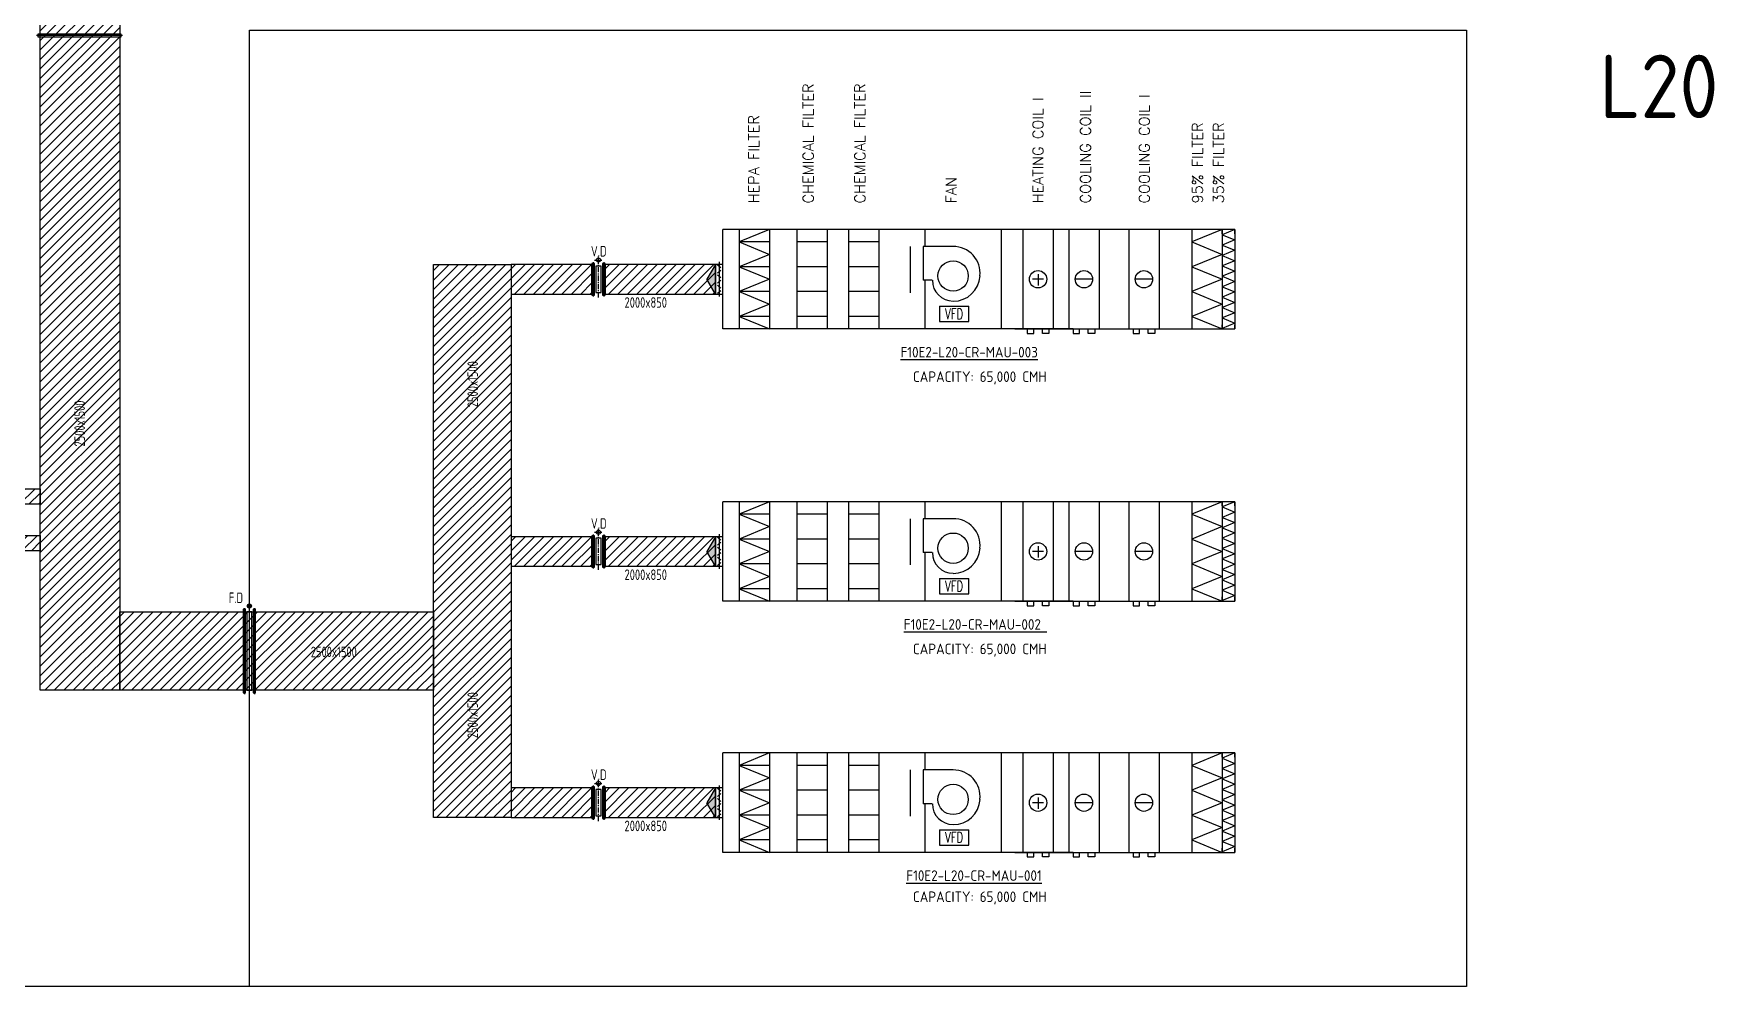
# Model space of a CAD drawing. Header units: millimetres. Extents: x 108 to 3316, y 96 to 2090.
# Drawn here: x 416 to 813.7, y 107.1 to 332.7 of the extents above; entities that cross this region are included whole.
import ezdxf
from ezdxf.enums import TextEntityAlignment as Align

# ---------------------------------------------------------------- set-up
doc = ezdxf.new("R2010")
doc.units = ezdxf.units.MM
doc.linetypes.add('CENTER', pattern=[2, 1.25, -0.25, 0.25, -0.25])
for name, color, linetype in [('A-DETL-01', 1, 'Continuous'), ('DETL-TXT', 4, 'Continuous'), ('M-CEQPM-MAU', 22, 'Continuous'), ('M-CMDUCT-LINE', 15, 'Continuous'), ('M-CMDUCT-TEXT', 3, 'Continuous'), ('M-EQPM-TXT', 4, 'Continuous'), ('M-FM-LINE3', 3, 'Continuous'), ('M-HVAC-CMDUCT', 150, 'Continuous'), ('M-HVAC-DAPR', 2, 'Continuous'), ('U-EX-TXT', 4, 'Continuous')]:
    doc.layers.add(name, color=color, linetype=linetype)
doc.styles.add('AA-TXT', font='isocp.shx', dxfattribs={"bigfont": 'chineset.shx'})
doc.styles.add('STDTEXT', font='simplex.shx', dxfattribs={"bigfont": 'china.shx'})

msp = doc.modelspace()

# ---------------------------------------------------------------- hatches: boundary and pattern name
at = {"layer": 'M-CMDUCT-LINE'}
h = msp.add_hatch(dxfattribs=at)
h.set_pattern_fill('ANSI31', color=256, scale=0.5, style=0)
h.set_pattern_definition([(45, (-40636.9187, -81989.9714), (-1.122532015, 1.122532015), [])])
h.paths.add_polyline_path([(417.57, 177.17), (436.36, 177.17), (436.36, 777.56), (429.63, 783.39), (417.57, 769.62)])
h = msp.add_hatch(dxfattribs=at)
h.set_pattern_fill('ANSI31', color=256, scale=0.5, style=0)
h.set_pattern_definition([(45, (-40544.3328, -82181.8418), (-1.122532015, 1.122532015), [])])
h.paths.add_polyline_path([(528.95, 278), (528.95, 147.06), (510.57, 147.06), (510.57, 278)])
h = msp.add_hatch(dxfattribs=at)
h.set_pattern_fill('ANSI31', color=256, scale=0.5, style=0)
h.set_pattern_definition([(45, (1226.139, 98.5468), (-1.122532, 1.122532), [])])
h.paths.add_polyline_path([(548.09, 278), (528.95, 278), (528.95, 271), (548.09, 271)])
h = msp.add_hatch(dxfattribs=at)
h.set_pattern_fill('ANSI31', color=256, scale=0.5, style=0)
h.set_pattern_definition([(45, (1248.3996, 98.5468), (-1.122532, 1.122532), [])])
h.paths.add_polyline_path([(577.3, 278), (551.21, 278), (551.21, 271), (577.3, 271)])
h = msp.add_hatch(dxfattribs=at)
h.set_pattern_fill('ANSI31', color=256, scale=0.5, style=0)
h.set_pattern_definition([(45, (1068.7236, 57.8346), (-1.122532, 1.122532), [])])
h.paths.add_polyline_path([(237.13, 224.88), (417.57, 224.88), (417.57, 221.21), (237.13, 221.21)])
h = msp.add_hatch(dxfattribs=at)
h.set_pattern_fill('ANSI31', color=256, scale=0.5, style=0)
h.set_pattern_definition([(45, (1089.4905, 46.8016), (-1.122532, 1.122532), [])])
h.paths.add_polyline_path([(272.62, 213.85), (417.57, 213.85), (417.57, 210.18), (272.62, 210.18)])
h = msp.add_hatch(dxfattribs=at)
h.set_pattern_fill('ANSI31', color=256, scale=0.5, style=0)
h.set_pattern_definition([(45, (1226.139, 34.0906), (-1.122532, 1.122532), [])])
h.paths.add_polyline_path([(548.09, 213.54), (528.95, 213.54), (528.95, 206.54), (548.09, 206.54)])
h = msp.add_hatch(dxfattribs=at)
h.set_pattern_fill('ANSI31', color=256, scale=0.5, style=0)
h.set_pattern_definition([(45, (1248.3996, 34.0906), (-1.122532, 1.122532), [])])
h.paths.add_polyline_path([(577.3, 213.54), (551.21, 213.54), (551.21, 206.54), (577.3, 206.54)])
h = msp.add_hatch(dxfattribs=at)
h.set_pattern_fill('ANSI31', color=256, scale=0.5, style=0)
h.set_pattern_definition([(45, (1225.3194, 4.7195), (-1.122532, 1.122532), [])])
h.paths.add_polyline_path([(436.36, 195.77), (510.57, 195.77), (510.57, 177.17), (436.36, 177.17)])
h = msp.add_hatch(dxfattribs=at)
h.set_pattern_fill('ANSI31', color=256, scale=0.5, style=0)
h.set_pattern_definition([(45, (1226.139, -25.3925), (-1.122532, 1.122532), [])])
h.paths.add_polyline_path([(548.09, 154.06), (528.95, 154.06), (528.95, 147.06), (548.09, 147.06)])
h = msp.add_hatch(dxfattribs=at)
h.set_pattern_fill('ANSI31', color=256, scale=0.5, style=0)
h.set_pattern_definition([(45, (1248.3996, -25.3925), (-1.122532, 1.122532), [])])
h.paths.add_polyline_path([(577.3, 154.06), (551.21, 154.06), (551.21, 147.06), (577.3, 147.06)])
at = {"layer": 'M-FM-LINE3', "linetype": 'Continuous'}
h = msp.add_hatch(color=256, dxfattribs=at)
edge = h.paths.add_edge_path()
edge.add_arc((467.04, 197.13), 0.472, 0, 360)
at = {"layer": 'M-HVAC-CMDUCT', "ltscale": 0.1}
for points in [[(577.3, 271), (575.28, 274.5), (577.3, 278)], [(577.3, 206.54), (575.28, 210.04), (577.3, 213.54)], [(577.3, 147.06), (575.28, 150.56), (577.3, 154.06)]]:
    msp.add_hatch(color=256, dxfattribs=at).paths.add_polyline_path(points)
at = {"layer": 'M-HVAC-CMDUCT'}
for points in [[(577.3, 271), (575.28, 274.5), (577.3, 278)], [(577.3, 206.54), (575.28, 210.04), (577.3, 213.54)], [(577.3, 147.06), (575.28, 150.56), (577.3, 154.06)]]:
    msp.add_hatch(color=256, dxfattribs=at).paths.add_polyline_path(points)

# ---------------------------------------------------------------- linework, layer by layer
at = {"layer": 'A-DETL-01', "color": 252}
msp.add_lwpolyline([(467.04, 333.45), (755.01, 333.45), (755.01, 107.06), (467.04, 107.06)], close=True, dxfattribs=at)
msp.add_lwpolyline([(467.04, 107.06), (365.85, 107.06)], dxfattribs=at)
at = {"layer": 'M-CEQPM-MAU', "color": 3, "ltscale": 0.1}
for p, q in [((700.24, 286.28), (579.1, 286.28)), ((579.1, 262.72), (579.1, 286.28)), ((582.96, 286.28), (582.96, 262.72)), ((590.13, 286.28), (582.96, 283.33)), ((582.96, 283.33), (590.13, 280.39)), ((590.13, 283.33), (582.96, 283.33)), ((590.13, 286.28), (590.13, 262.72)), ((596.61, 286.28), (596.61, 262.72)), ((603.78, 283.33), (596.61, 283.33)), ((603.78, 286.28), (603.78, 262.72)), ((608.78, 286.28), (608.78, 262.72)), ((615.95, 283.33), (608.78, 283.33)), ((615.95, 286.28), (615.95, 262.72)), ((626.94, 282.25), (626.94, 286.28)), ((644.94, 286.28), (644.94, 262.72)), ((650.07, 286.28), (650.07, 262.72)), ((657.24, 286.28), (657.24, 262.72)), ((660.94, 286.28), (660.94, 262.72)), ((668.1, 286.28), (668.1, 262.72)), ((675.12, 286.28), (675.12, 262.72)), ((682.29, 286.28), (682.29, 262.72)), ((690.07, 286.28), (690.07, 262.72)), ((697.24, 286.28), (690.07, 283.33)), ((690.07, 283.33), (697.24, 280.39)), ((697.24, 285.28), (697.24, 286.28)), ((697.24, 286.28), (697.24, 262.72)), ((700.24, 286.28), (697.24, 285.04)), ((697.24, 285.28), (697.24, 263.72)), ((697.24, 285.04), (700.24, 283.81)), ((700.24, 283.81), (697.24, 282.58)), ((697.24, 282.58), (700.24, 281.35)), ((700.24, 286.28), (700.24, 262.72)), ((700.24, 285.28), (700.24, 286.28)), ((700.24, 286.28), (700.24, 262.72)), ((700.24, 285.28), (700.24, 263.72)), ((590.13, 280.39), (582.96, 277.44)), ((623.44, 271.29), (623.44, 282.25)), ((626.46, 282.25), (626.46, 274.25)), ((633.56, 282.25), (626.46, 282.25)), ((697.24, 280.39), (690.07, 277.44)), ((700.24, 281.35), (697.24, 280.11)), ((697.24, 280.11), (700.24, 278.88)), ((700.24, 278.88), (697.24, 277.65)), ((582.96, 277.44), (590.13, 274.5)), ((590.13, 277.44), (582.96, 277.44)), ((590.13, 274.5), (582.96, 271.56)), ((603.78, 277.44), (596.61, 277.44)), ((615.95, 277.44), (608.78, 277.44)), ((654.98, 274.5), (652.31, 274.5)), ((666.57, 274.5), (662.47, 274.5)), ((680.75, 274.5), (676.65, 274.5)), ((690.07, 277.44), (697.24, 274.5)), ((697.24, 274.5), (690.07, 271.56)), ((697.24, 277.65), (700.24, 276.42)), ((700.24, 276.42), (697.24, 275.19)), ((697.24, 275.19), (700.24, 273.95)), ((590.13, 271.56), (582.96, 271.56)), ((582.96, 271.56), (590.13, 268.61)), ((603.78, 271.56), (596.61, 271.56)), ((615.95, 271.56), (608.78, 271.56)), ((628.63, 274.25), (626.46, 274.25)), ((626.94, 262.72), (626.94, 274.25)), ((690.07, 271.56), (697.24, 268.61)), ((700.24, 273.95), (697.24, 272.72)), ((697.24, 272.72), (700.24, 271.49)), ((700.24, 271.49), (697.24, 270.26)), ((590.13, 268.61), (582.96, 265.67)), ((630.3, 268.09), (637.3, 268.09)), ((630.3, 268.09), (630.3, 264.48)), ((637.3, 264.48), (637.3, 268.09)), ((697.24, 268.61), (690.07, 265.67)), ((697.24, 270.26), (700.24, 269.03)), ((700.24, 269.03), (697.24, 267.79)), ((697.24, 267.79), (700.24, 266.56)), ((700.24, 266.56), (697.24, 265.33)), ((661.96, 262.72), (579.1, 262.72)), ((582.96, 265.67), (590.13, 262.72)), ((590.13, 265.67), (582.96, 265.67)), ((603.78, 265.67), (596.61, 265.67)), ((615.95, 265.67), (608.78, 265.67)), ((630.3, 264.48), (637.3, 264.48)), ((648.19, 262.72), (675.04, 262.72)), ((651.09, 262.72), (651.09, 261.64)), ((652.63, 262.72), (654.68, 262.72)), ((652.63, 261.64), (652.63, 262.72)), ((654.68, 261.64), (654.68, 262.72)), ((656.21, 262.72), (656.21, 261.64)), ((661.96, 262.72), (661.96, 261.64)), ((663.5, 262.72), (665.54, 262.72)), ((663.5, 261.64), (663.5, 262.72)), ((665.54, 261.64), (665.54, 262.72)), ((667.08, 262.72), (667.08, 261.64)), ((675.04, 262.72), (700.24, 262.72)), ((676.14, 262.72), (676.14, 261.64)), ((677.68, 262.72), (679.73, 262.72)), ((677.68, 261.64), (677.68, 262.72)), ((679.73, 261.64), (679.73, 262.72)), ((681.26, 262.72), (681.26, 261.64)), ((690.07, 265.67), (697.24, 262.72)), ((697.24, 265.33), (700.24, 264.1)), ((700.24, 264.1), (697.24, 262.86)), ((697.24, 262.72), (697.24, 263.72)), ((697.24, 262.86), (697.58, 262.72)), ((700.24, 262.72), (700.24, 263.72)), ((651.09, 261.64), (652.63, 261.64)), ((656.21, 261.64), (654.68, 261.64)), ((661.96, 261.64), (663.5, 261.64)), ((667.08, 261.64), (665.54, 261.64)), ((676.14, 261.64), (677.68, 261.64)), ((681.26, 261.64), (679.73, 261.64))]:
    msp.add_line(p, q, dxfattribs=at)
at = {"layer": 'M-CEQPM-MAU', "ltscale": 0.1}
for p, q in [((700.24, 221.82), (579.1, 221.82)), ((579.1, 198.27), (579.1, 221.82)), ((582.96, 221.82), (582.96, 198.27)), ((590.13, 221.82), (582.96, 218.87)), ((582.96, 218.87), (590.13, 215.93)), ((590.13, 218.87), (582.96, 218.87)), ((590.13, 221.82), (590.13, 198.27)), ((596.61, 221.82), (596.61, 198.27)), ((603.78, 218.87), (596.61, 218.87)), ((603.78, 221.82), (603.78, 198.27)), ((608.78, 221.82), (608.78, 198.27)), ((615.95, 218.87), (608.78, 218.87)), ((615.95, 221.82), (615.95, 198.27)), ((626.94, 217.79), (626.94, 221.82)), ((644.94, 221.82), (644.94, 198.27)), ((650.07, 221.82), (650.07, 198.27)), ((657.24, 221.82), (657.24, 198.27)), ((660.94, 221.82), (660.94, 198.27)), ((668.1, 221.82), (668.1, 198.27)), ((675.12, 221.82), (675.12, 198.27)), ((682.29, 221.82), (682.29, 198.27)), ((690.07, 221.82), (690.07, 198.27)), ((697.24, 221.82), (690.07, 218.87)), ((690.07, 218.87), (697.24, 215.93)), ((697.24, 220.82), (697.24, 221.82)), ((697.24, 221.82), (697.24, 198.27)), ((700.24, 221.82), (697.24, 220.59)), ((697.24, 220.82), (697.24, 199.27)), ((697.24, 220.59), (700.24, 219.35)), ((700.24, 219.35), (697.24, 218.12)), ((700.24, 221.82), (700.24, 198.27)), ((700.24, 220.82), (700.24, 221.82)), ((700.24, 221.82), (700.24, 198.27)), ((700.24, 220.82), (700.24, 199.27)), ((590.13, 215.93), (582.96, 212.99)), ((623.44, 206.84), (623.44, 217.79)), ((626.46, 217.79), (626.46, 209.79)), ((633.56, 217.79), (626.46, 217.79)), ((697.24, 215.93), (690.07, 212.99)), ((697.24, 218.12), (700.24, 216.89)), ((700.24, 216.89), (697.24, 215.66)), ((697.24, 215.66), (700.24, 214.43)), ((582.96, 212.99), (590.13, 210.04)), ((590.13, 212.99), (582.96, 212.99)), ((603.78, 212.99), (596.61, 212.99)), ((615.95, 212.99), (608.78, 212.99)), ((690.07, 212.99), (697.24, 210.04)), ((700.24, 214.43), (697.24, 213.19)), ((697.24, 213.19), (700.24, 211.96)), ((700.24, 211.96), (697.24, 210.73)), ((590.13, 210.04), (582.96, 207.1)), ((590.13, 207.1), (582.96, 207.1)), ((582.96, 207.1), (590.13, 204.15)), ((603.78, 207.1), (596.61, 207.1)), ((615.95, 207.1), (608.78, 207.1)), ((628.63, 209.79), (626.46, 209.79)), ((626.94, 198.27), (626.94, 209.79)), ((654.98, 210.04), (652.31, 210.04)), ((666.57, 210.04), (662.47, 210.04)), ((680.75, 210.04), (676.65, 210.04)), ((697.24, 210.04), (690.07, 207.1)), ((690.07, 207.1), (697.24, 204.15)), ((697.24, 210.73), (700.24, 209.5)), ((700.24, 209.5), (697.24, 208.27)), ((697.24, 208.27), (700.24, 207.03)), ((700.24, 207.03), (697.24, 205.8)), ((590.13, 204.15), (582.96, 201.21)), ((630.3, 203.64), (637.3, 203.64)), ((630.3, 203.64), (630.3, 200.02)), ((637.3, 200.02), (637.3, 203.64)), ((697.24, 204.15), (690.07, 201.21)), ((697.24, 205.8), (700.24, 204.57)), ((700.24, 204.57), (697.24, 203.34)), ((697.24, 203.34), (700.24, 202.1)), ((582.96, 201.21), (590.13, 198.27)), ((590.13, 201.21), (582.96, 201.21)), ((603.78, 201.21), (596.61, 201.21)), ((615.95, 201.21), (608.78, 201.21)), ((630.3, 200.02), (637.3, 200.02)), ((690.07, 201.21), (697.24, 198.27)), ((700.24, 202.1), (697.24, 200.87)), ((697.24, 200.87), (700.24, 199.64)), ((700.24, 199.64), (697.24, 198.41)), ((697.24, 198.27), (697.24, 199.27)), ((700.24, 198.27), (700.24, 199.27)), ((661.96, 198.27), (579.1, 198.27)), ((648.19, 198.27), (675.04, 198.27)), ((651.09, 198.27), (651.09, 197.18)), ((651.09, 197.18), (652.63, 197.18)), ((652.63, 198.27), (654.68, 198.27)), ((652.63, 197.18), (652.63, 198.27)), ((654.68, 197.18), (654.68, 198.27)), ((656.21, 197.18), (654.68, 197.18)), ((656.21, 198.27), (656.21, 197.18)), ((661.96, 198.27), (661.96, 197.18)), ((661.96, 197.18), (663.5, 197.18)), ((663.5, 198.27), (665.54, 198.27)), ((663.5, 197.18), (663.5, 198.27)), ((665.54, 197.18), (665.54, 198.27)), ((667.08, 197.18), (665.54, 197.18)), ((667.08, 198.27), (667.08, 197.18)), ((675.04, 198.27), (700.24, 198.27)), ((676.14, 198.27), (676.14, 197.18)), ((676.14, 197.18), (677.68, 197.18)), ((677.68, 198.27), (679.73, 198.27)), ((677.68, 197.18), (677.68, 198.27)), ((679.73, 197.18), (679.73, 198.27)), ((681.26, 197.18), (679.73, 197.18)), ((681.26, 198.27), (681.26, 197.18)), ((697.24, 198.41), (697.58, 198.27)), ((700.24, 162.34), (579.1, 162.34)), ((579.1, 138.78), (579.1, 162.34)), ((582.96, 162.34), (582.96, 138.78)), ((590.13, 162.34), (582.96, 159.39)), ((582.96, 159.39), (590.13, 156.45)), ((590.13, 159.39), (582.96, 159.39)), ((590.13, 162.34), (590.13, 138.78)), ((596.61, 162.34), (596.61, 138.78)), ((603.78, 159.39), (596.61, 159.39)), ((603.78, 162.34), (603.78, 138.78)), ((608.78, 162.34), (608.78, 138.78)), ((615.95, 159.39), (608.78, 159.39)), ((615.95, 162.34), (615.95, 138.78)), ((626.94, 158.31), (626.94, 162.34)), ((644.94, 162.34), (644.94, 138.78)), ((650.07, 162.34), (650.07, 138.78)), ((657.24, 162.34), (657.24, 138.78)), ((660.94, 162.34), (660.94, 138.78)), ((668.1, 162.34), (668.1, 138.78)), ((675.12, 162.34), (675.12, 138.78)), ((682.29, 162.34), (682.29, 138.78)), ((690.07, 162.34), (690.07, 138.78)), ((697.24, 162.34), (690.07, 159.39)), ((690.07, 159.39), (697.24, 156.45)), ((697.24, 161.34), (697.24, 162.34)), ((697.24, 162.34), (697.24, 138.78)), ((700.24, 162.34), (697.24, 161.1)), ((697.24, 161.34), (697.24, 139.78)), ((697.24, 161.1), (700.24, 159.87)), ((700.24, 159.87), (697.24, 158.64)), ((700.24, 162.34), (700.24, 138.78)), ((700.24, 161.34), (700.24, 162.34)), ((700.24, 162.34), (700.24, 138.78)), ((700.24, 161.34), (700.24, 139.78)), ((590.13, 156.45), (582.96, 153.5)), ((623.44, 147.35), (623.44, 158.31)), ((626.46, 158.31), (626.46, 150.31)), ((633.56, 158.31), (626.46, 158.31)), ((697.24, 156.45), (690.07, 153.5)), ((697.24, 158.64), (700.24, 157.41)), ((700.24, 157.41), (697.24, 156.18)), ((697.24, 156.18), (700.24, 154.94)), ((582.96, 153.5), (590.13, 150.56)), ((590.13, 153.5), (582.96, 153.5)), ((603.78, 153.5), (596.61, 153.5)), ((615.95, 153.5), (608.78, 153.5)), ((690.07, 153.5), (697.24, 150.56)), ((700.24, 154.94), (697.24, 153.71)), ((697.24, 153.71), (700.24, 152.48)), ((700.24, 152.48), (697.24, 151.25)), ((697.24, 151.25), (700.24, 150.01)), ((590.13, 150.56), (582.96, 147.62)), ((590.13, 147.62), (582.96, 147.62)), ((582.96, 147.62), (590.13, 144.67)), ((603.78, 147.62), (596.61, 147.62)), ((615.95, 147.62), (608.78, 147.62)), ((628.63, 150.31), (626.46, 150.31)), ((626.94, 138.78), (626.94, 150.31)), ((654.98, 150.56), (652.31, 150.56)), ((666.57, 150.56), (662.47, 150.56)), ((680.75, 150.56), (676.65, 150.56)), ((697.24, 150.56), (690.07, 147.62)), ((690.07, 147.62), (697.24, 144.67)), ((700.24, 150.01), (697.24, 148.78)), ((697.24, 148.78), (700.24, 147.55)), ((700.24, 147.55), (697.24, 146.32)), ((590.13, 144.67), (582.96, 141.73)), ((630.3, 144.15), (637.3, 144.15)), ((630.3, 144.15), (630.3, 140.54)), ((637.3, 140.54), (637.3, 144.15)), ((697.24, 144.67), (690.07, 141.73)), ((697.24, 146.32), (700.24, 145.09)), ((700.24, 145.09), (697.24, 143.85)), ((697.24, 143.85), (700.24, 142.62)), ((582.96, 141.73), (590.13, 138.78)), ((590.13, 141.73), (582.96, 141.73)), ((603.78, 141.73), (596.61, 141.73)), ((615.95, 141.73), (608.78, 141.73)), ((630.3, 140.54), (637.3, 140.54)), ((690.07, 141.73), (697.24, 138.78)), ((700.24, 142.62), (697.24, 141.39)), ((697.24, 141.39), (700.24, 140.16)), ((700.24, 140.16), (697.24, 138.93)), ((697.24, 138.78), (697.24, 139.78)), ((700.24, 138.78), (700.24, 139.78)), ((661.96, 138.78), (579.1, 138.78)), ((648.19, 138.78), (675.04, 138.78)), ((651.09, 138.78), (651.09, 137.7)), ((651.09, 137.7), (652.63, 137.7)), ((652.63, 138.78), (654.68, 138.78)), ((652.63, 137.7), (652.63, 138.78)), ((654.68, 137.7), (654.68, 138.78)), ((656.21, 137.7), (654.68, 137.7)), ((656.21, 138.78), (656.21, 137.7)), ((661.96, 138.78), (661.96, 137.7)), ((661.96, 137.7), (663.5, 137.7)), ((663.5, 138.78), (665.54, 138.78)), ((663.5, 137.7), (663.5, 138.78)), ((665.54, 137.7), (665.54, 138.78)), ((667.08, 137.7), (665.54, 137.7)), ((667.08, 138.78), (667.08, 137.7)), ((675.04, 138.78), (700.24, 138.78)), ((676.14, 138.78), (676.14, 137.7)), ((676.14, 137.7), (677.68, 137.7)), ((677.68, 138.78), (679.73, 138.78)), ((677.68, 137.7), (677.68, 138.78)), ((679.73, 137.7), (679.73, 138.78)), ((681.26, 137.7), (679.73, 137.7)), ((681.26, 138.78), (681.26, 137.7)), ((697.24, 138.93), (697.58, 138.78))]:
    msp.add_line(p, q, dxfattribs=at)
at = {"layer": 'M-CEQPM-MAU', "color": 3}
msp.add_lwpolyline([(653.65, 275.72), (653.65, 273.04)], dxfattribs=at)
at = {"layer": 'M-CEQPM-MAU'}
for points in [[(653.65, 211.26), (653.65, 208.58)], [(653.65, 151.78), (653.65, 149.1)]]:
    msp.add_lwpolyline(points, dxfattribs=at)
at = {"layer": 'M-CEQPM-MAU', "color": 3, "ltscale": 0.1}
for centre, radius in [((633.56, 275.27), 3.59), ((653.65, 274.5), 2.05), ((664.52, 274.5), 2.05), ((678.7, 274.5), 2.05)]:
    msp.add_circle(centre, radius, dxfattribs=at)
at = {"layer": 'M-CEQPM-MAU', "ltscale": 0.1}
for centre, radius in [((633.56, 210.82), 3.59), ((653.65, 210.04), 2.05), ((664.52, 210.04), 2.05), ((678.7, 210.04), 2.05), ((633.56, 151.33), 3.59), ((653.65, 150.56), 2.05), ((664.52, 150.56), 2.05), ((678.7, 150.56), 2.05)]:
    msp.add_circle(centre, radius, dxfattribs=at)
at = {"layer": 'M-CEQPM-MAU', "color": 3, "ltscale": 0.1}
for centre, radius, start, end in [((633.66, 275.96), 6.29, 353.7563, 90.9586), ((633.66, 275.59), 6.27, 269.0709, 357.1108), ((633.56, 274.25), 4.92, 180, 270)]:
    msp.add_arc(centre, radius, start, end, dxfattribs=at)
at = {"layer": 'M-CEQPM-MAU', "ltscale": 0.1}
for centre, radius, start, end in [((633.66, 211.5), 6.29, 353.7563, 90.9586), ((633.66, 211.13), 6.27, 269.0709, 357.1108), ((633.56, 209.79), 4.92, 180, 270), ((633.66, 152.02), 6.29, 353.7563, 90.9586), ((633.66, 151.65), 6.27, 269.0709, 357.1108), ((633.56, 150.31), 4.92, 180, 270)]:
    msp.add_arc(centre, radius, start, end, dxfattribs=at)
at = {"layer": 'M-FM-LINE3'}
for p, q in [((437.03, 332.22), (416.66, 332.22)), ((548.4, 278.55), (548.4, 270.45)), ((550.9, 278.55), (550.9, 270.45)), ((548.4, 214.09), (548.4, 205.99)), ((550.9, 214.09), (550.9, 205.99)), ((465.86, 196.65), (465.86, 176.29)), ((468.22, 196.65), (468.22, 176.29)), ((548.4, 154.61), (548.4, 146.51)), ((550.9, 154.61), (550.9, 146.51))]:
    msp.add_line(p, q, dxfattribs=at)
at = {"layer": 'M-FM-LINE3', "linetype": 'CENTER'}
for p, q in [((548.72, 279.05), (550.58, 279.05)), ((549.65, 270.14), (549.65, 279.98)), ((549.65, 205.68), (549.65, 215.52)), ((548.72, 214.59), (550.58, 214.59)), ((467.04, 175.99), (467.04, 196.65)), ((548.72, 155.11), (550.58, 155.11)), ((549.65, 146.2), (549.65, 156.04))]:
    msp.add_line(p, q, dxfattribs=at)
at = {"layer": 'M-FM-LINE3'}
for points in [[(436.74, 331.93), (436.74, 332.52), (416.96, 332.52), (416.96, 331.93)], [(548.72, 278.24), (548.09, 278.24), (548.09, 270.76), (548.72, 270.76)], [(550.27, 277.61), (549.03, 277.61), (549.03, 271.38), (550.27, 271.38)], [(551.21, 278.24), (550.58, 278.24), (550.58, 270.76), (551.21, 270.76)], [(548.72, 213.78), (548.09, 213.78), (548.09, 206.31), (548.72, 206.31)], [(550.27, 213.16), (549.03, 213.16), (549.03, 206.93), (550.27, 206.93)], [(551.21, 213.78), (550.58, 213.78), (550.58, 206.31), (551.21, 206.31)], [(466.16, 196.36), (465.57, 196.36), (465.57, 176.58), (466.16, 176.58)], [(467.63, 195.77), (466.45, 195.77), (466.45, 177.17), (467.63, 177.17)], [(468.52, 196.36), (467.93, 196.36), (467.93, 176.58), (468.52, 176.58)], [(548.72, 154.3), (548.09, 154.3), (548.09, 146.82), (548.72, 146.82)], [(550.27, 153.67), (549.03, 153.67), (549.03, 147.45), (550.27, 147.45)], [(551.21, 154.3), (550.58, 154.3), (550.58, 146.82), (551.21, 146.82)]]:
    msp.add_lwpolyline(points, close=True, dxfattribs=at)
for centre, radius in [((549.65, 279.05), 0.498), ((549.65, 214.59), 0.498), ((467.04, 197.13), 0.472), ((549.65, 155.11), 0.498)]:
    msp.add_circle(centre, radius, dxfattribs=at)
at = {"layer": 'M-HVAC-CMDUCT', "ltscale": 0.1}
for p, q in [((577.3, 278), (575.28, 274.5)), ((577.3, 271), (575.28, 274.5)), ((577.3, 213.54), (575.28, 210.04)), ((577.3, 206.54), (577.3, 213.54)), ((577.3, 213.54), (577.3, 206.54)), ((577.3, 206.54), (575.28, 210.04)), ((577.3, 154.06), (575.28, 150.56)), ((577.3, 147.06), (577.3, 154.06)), ((577.3, 154.06), (577.3, 147.06)), ((577.3, 147.06), (575.28, 150.56))]:
    msp.add_line(p, q, dxfattribs=at)
at = {"layer": 'M-HVAC-CMDUCT'}
for p, q in [((577.3, 278), (575.28, 274.5)), ((577.3, 271), (575.28, 274.5)), ((577.3, 213.54), (575.28, 210.04)), ((577.3, 206.54), (577.3, 213.54)), ((577.3, 206.54), (575.28, 210.04)), ((577.3, 154.06), (575.28, 150.56)), ((577.3, 147.06), (577.3, 154.06)), ((577.3, 147.06), (575.28, 150.56))]:
    msp.add_line(p, q, dxfattribs=at)
msp.add_lwpolyline([(436.36, 777.56), (436.36, 177.17), (417.57, 177.17), (417.57, 769.62)], dxfattribs=at)
for points in [[(528.95, 278), (528.95, 147.06), (510.57, 147.06), (510.57, 278)], [(548.09, 278), (528.95, 278), (528.95, 271), (548.09, 271)], [(577.3, 278), (551.21, 278), (551.21, 271), (577.3, 271)], [(237.13, 224.88), (417.57, 224.88), (417.57, 221.21), (237.13, 221.21)], [(272.62, 213.85), (417.57, 213.85), (417.57, 210.18), (272.62, 210.18)], [(548.09, 213.54), (528.95, 213.54), (528.95, 206.54), (548.09, 206.54)], [(577.3, 213.54), (551.21, 213.54), (551.21, 206.54), (577.3, 206.54)], [(436.36, 195.77), (510.57, 195.77), (510.57, 177.17), (436.36, 177.17)], [(548.09, 154.06), (528.95, 154.06), (528.95, 147.06), (548.09, 147.06)], [(577.3, 154.06), (551.21, 154.06), (551.21, 147.06), (577.3, 147.06)]]:
    msp.add_lwpolyline(points, close=True, dxfattribs=at)
at = {"layer": 'M-HVAC-DAPR', "ltscale": 0.1}
for p, q in [((578.2, 278.6), (578.2, 270.4)), ((578.6, 277.2), (577.8, 277.87)), ((577.8, 276), (578.6, 276.67)), ((578.6, 274.8), (577.8, 275.47)), ((577.8, 273.6), (578.6, 274.27)), ((578.6, 272.4), (577.8, 273.07)), ((577.8, 271.2), (578.6, 271.87)), ((578.6, 212.75), (577.8, 213.42)), ((577.8, 211.55), (578.6, 212.22)), ((578.6, 210.35), (577.8, 211.02)), ((578.2, 214.14), (578.2, 205.94)), ((577.8, 209.15), (578.6, 209.82)), ((578.6, 207.95), (577.8, 208.62)), ((577.8, 206.75), (578.6, 207.42)), ((578.6, 153.26), (577.8, 153.94)), ((577.8, 152.06), (578.6, 152.74)), ((578.6, 150.86), (577.8, 151.54)), ((578.2, 154.66), (578.2, 146.46)), ((577.8, 149.66), (578.6, 150.34)), ((578.6, 148.46), (577.8, 149.14)), ((577.8, 147.26), (578.6, 147.94))]:
    msp.add_line(p, q, dxfattribs=at)
at = {"layer": 'M-HVAC-DAPR'}
for p, q in [((578.2, 278.6), (578.2, 270.4)), ((578.6, 277.2), (577.8, 277.87)), ((577.8, 276), (578.6, 276.67)), ((578.6, 274.8), (577.8, 275.47)), ((577.8, 273.6), (578.6, 274.27)), ((578.6, 272.4), (577.8, 273.07)), ((577.8, 271.2), (578.6, 271.87)), ((578.6, 212.75), (577.8, 213.42)), ((577.8, 211.55), (578.6, 212.22)), ((578.6, 210.35), (577.8, 211.02)), ((578.2, 214.14), (578.2, 205.94)), ((577.8, 209.15), (578.6, 209.82)), ((578.6, 207.95), (577.8, 208.62)), ((577.8, 206.75), (578.6, 207.42)), ((578.6, 153.26), (577.8, 153.94)), ((577.8, 152.06), (578.6, 152.74)), ((578.6, 150.86), (577.8, 151.54)), ((578.2, 154.66), (578.2, 146.46)), ((577.8, 149.66), (578.6, 150.34)), ((578.6, 148.46), (577.8, 149.14)), ((577.8, 147.26), (578.6, 147.94))]:
    msp.add_line(p, q, dxfattribs=at)
at = {"layer": 'M-HVAC-DAPR', "ltscale": 0.1}
for points in [[(579.1, 278), (577.3, 278), (577.3, 271), (579.1, 271)], [(579.1, 213.54), (577.3, 213.54), (577.3, 206.54), (579.1, 206.54)], [(579.1, 154.06), (577.3, 154.06), (577.3, 147.06), (579.1, 147.06)]]:
    msp.add_lwpolyline(points, close=True, dxfattribs=at)
at = {"layer": 'M-HVAC-DAPR'}
for points in [[(579.1, 278), (577.3, 278), (577.3, 271), (579.1, 271)], [(579.1, 213.54), (577.3, 213.54), (577.3, 206.54), (579.1, 206.54)], [(579.1, 154.06), (577.3, 154.06), (577.3, 147.06), (579.1, 147.06)]]:
    msp.add_lwpolyline(points, close=True, dxfattribs=at)
at = {"layer": 'M-HVAC-DAPR', "ltscale": 0.1, "const_width": 0.1}
for points in [[(578.15, 276.34, -1), (578.25, 276.34, -1)], [(578.15, 275.14, -1), (578.25, 275.14, -1)], [(578.15, 273.94, -1), (578.25, 273.94, -1)], [(578.15, 272.74, -1), (578.25, 272.74, -1)], [(578.15, 271.54, -1), (578.25, 271.54, -1)], [(578.15, 213.08, -1), (578.25, 213.08, -1)], [(578.15, 211.88, -1), (578.25, 211.88, -1)], [(578.15, 210.68, -1), (578.25, 210.68, -1)], [(578.15, 209.48, -1), (578.25, 209.48, -1)], [(578.15, 208.28, -1), (578.25, 208.28, -1)], [(578.15, 207.08, -1), (578.25, 207.08, -1)], [(578.15, 152.4, -1), (578.25, 152.4, -1)], [(578.15, 151.2, -1), (578.25, 151.2, -1)], [(578.15, 150, -1), (578.25, 150, -1)], [(578.15, 148.8, -1), (578.25, 148.8, -1)], [(578.15, 147.6, -1), (578.25, 147.6, -1)]]:
    msp.add_lwpolyline(points, format="xyb", close=True, dxfattribs=at)
at = {"layer": 'M-HVAC-DAPR', "const_width": 0.1}
for points in [[(578.15, 276.34, -1), (578.25, 276.34, -1)], [(578.15, 275.14, -1), (578.25, 275.14, -1)], [(578.15, 273.94, -1), (578.25, 273.94, -1)], [(578.15, 272.74, -1), (578.25, 272.74, -1)], [(578.15, 271.54, -1), (578.25, 271.54, -1)], [(578.15, 213.08, -1), (578.25, 213.08, -1)], [(578.15, 211.88, -1), (578.25, 211.88, -1)], [(578.15, 210.68, -1), (578.25, 210.68, -1)], [(578.15, 209.48, -1), (578.25, 209.48, -1)], [(578.15, 208.28, -1), (578.25, 208.28, -1)], [(578.15, 207.08, -1), (578.25, 207.08, -1)], [(578.15, 152.4, -1), (578.25, 152.4, -1)], [(578.15, 151.2, -1), (578.25, 151.2, -1)], [(578.15, 150, -1), (578.25, 150, -1)], [(578.15, 148.8, -1), (578.25, 148.8, -1)], [(578.15, 147.6, -1), (578.25, 147.6, -1)]]:
    msp.add_lwpolyline(points, format="xyb", close=True, dxfattribs=at)

# ---------------------------------------------------------------- texts
at = {"layer": 'DETL-TXT', "color": 2, "ltscale": 0.1, "style": 'AA-TXT'}
msp.add_text('L20', height=15, dxfattribs=at).set_placement((786.51, 312.66))
at = {"layer": 'M-CEQPM-MAU', "color": 3, "ltscale": 0.1, "style": 'STDTEXT', "width": 0.7}
msp.add_text('VFD', height=2.5, dxfattribs=at).set_placement((633.8, 266.29), align=Align.MIDDLE)
at = {"layer": 'M-CEQPM-MAU', "ltscale": 0.1, "style": 'STDTEXT', "width": 0.7}
for p in [(633.8, 201.83), (633.8, 142.35)]:
    msp.add_text('VFD', height=2.5, dxfattribs=at).set_placement(p, align=Align.MIDDLE)
at = {"layer": 'M-CMDUCT-TEXT', "style": 'STDTEXT'}
for s, p in [('CHEMICAL FILTER', (599.28, 292.46)), ('CHEMICAL FILTER', (611.5, 292.46)), ('COOLING COIL II', (664.88, 292.46)), ('HEATING COIL I', (653.64, 292.46)), ('COOLING COIL I', (678.81, 292.46)), ('HEPA FILTER', (586.38, 292.46)), ('95% FILTER', (691.37, 292.46)), ('35% FILTER', (696.34, 292.46)), ('FAN', (633.1, 292.46))]:
    msp.add_text(s, height=2.5, rotation=90, dxfattribs=at).set_placement(p, align=Align.MIDDLE_LEFT)
at = {"layer": 'M-EQPM-TXT', "style": 'AA-TXT'}
for s, p in [('%%UF10E2-L20-CR-MAU-003', (621.11, 255.98)), ('%%UF10E2-L20-CR-MAU-002 ', (621.88, 191.52)), ('%%UF10E2-L20-CR-MAU-001', (622.48, 132.04))]:
    msp.add_text(s, height=2.5, dxfattribs=at).set_placement(p)
at = {"layer": 'M-EQPM-TXT', "color": 3, "style": 'AA-TXT'}
for p in [(624.05, 250.18), (624.05, 185.72), (624.05, 127.04)]:
    msp.add_text('CAPACITY: 65,000 CMH', height=2.5, dxfattribs=at).set_placement(p)
at = {"layer": 'U-EX-TXT', "style": 'AA-TXT', "width": 0.8}
for s, p in [('V.D', (549.7, 281.13)), ('2000x850', (560.83, 269)), ('V.D', (549.7, 216.67)), ('2000x850', (560.83, 204.54)), ('F.D', (463.87, 199.07)), ('2500x1500', (487.02, 186.26)), ('V.D', (549.7, 157.19)), ('2000x850', (560.83, 145.06))]:
    msp.add_text(s, height=2.5, dxfattribs=at).set_placement(p, align=Align.MIDDLE_CENTER)
for p in [(519.88, 249.65), (426.88, 240.34), (519.88, 171.28)]:
    msp.add_text('2500x1500', height=2.5, rotation=90, dxfattribs=at).set_placement(p, align=Align.MIDDLE_CENTER)

doc.saveas('drawing.dxf')
